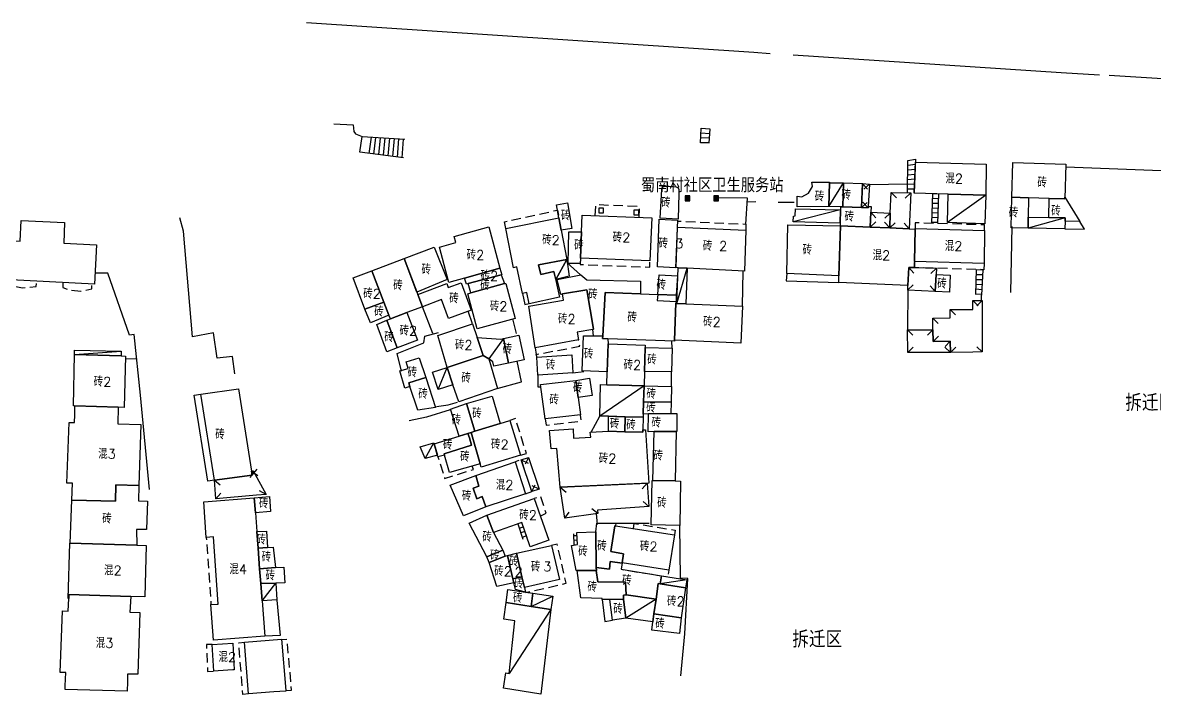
# Model space of a CAD drawing. Header units: millimetres. Extents: x 51 to 1261, y 60 to 1114.
# Drawn here: x 481.9 to 720, y 81.8 to 223.2 of the extents above; entities that cross this region are included whole.
import ezdxf

# ---------------------------------------------------------------- set-up
doc = ezdxf.new("R2010")
doc.units = ezdxf.units.MM
doc.linetypes.add('X5', pattern=[3, 2, -1])
doc.layers.add('JMD', color=6, linetype='Continuous')
doc.layers.get('0').off()
doc.styles.add('HZ', font='rs.shx', dxfattribs={"width": 0.8, "bigfont": 'hztxt.shx'})
doc.linetypes.add('443', pattern='A,9.4,[169,AAA.SHX,S=1,R=0,X=0,Y=0.15],0.6', length=10)
doc.linetypes.add('444', pattern='A,4.5,[145,AAA.SHX,S=1,R=0,X=0,Y=1],4.5,-0.5,[146,AAA.SHX,S=1,R=0,X=0,Y=0],-0.5', length=10)

# ---------------------------------------------------------------- blocks, each defined once
blk = doc.blocks.new('gc291')
blk.add_lwpolyline([(-0.5, -0.5), (0.5, -0.5), (0.5, 0.5), (-0.5, 0.5), (-0.5, -0.5)])
blk = doc.blocks.new('*U16')
at = {"linetype": 'Continuous'}
for points in [[(0, 0), (0.5, 0.5), (-0.5, 0.5)], [(0, 0), (-0.5, 0.5), (-0.5, -0.5)], [(0, 0), (-0.5, -0.5), (0.5, -0.5)], [(0, 0), (0.5, -0.5), (0.5, 0.5)]]:
    blk.add_solid(points, dxfattribs=at)
blk = doc.blocks.new('gc002')
blk.add_lwpolyline([(-0.5, -0.5), (0.5, -0.5), (0.5, 0.5), (-0.5, 0.5), (-0.5, -0.5)])
at = {"linetype": 'Continuous'}
blk.add_blockref('*U16', (0, 0), dxfattribs=at)

msp = doc.modelspace()

# ---------------------------------------------------------------- linework, layer by layer
at = {"layer": 'JMD', "color": 6, "linetype": '443', "flags": 128}
for points in [[(541.58, 223.22), (635.69, 216.98), (639.15, 216.75)], [(643.99, 216.43), (700.33, 212.72), (708.45, 212.22)], [(710.47, 212.14), (747.5, 209.82)], [(547.31, 201.94), (551.41, 201.69), (551.57, 200.3), (551.9, 199.8), (553.29, 199.23)], [(743.38, 191.16), (701.32, 192.76)], [(668.04, 189.22), (660, 189.06)], [(636.13, 185.46), (634.28, 185.42)], [(644.21, 185.36), (640.8, 185.38)], [(526.48, 149.29), (525.99, 152.9), (522.79, 152.57), (522.05, 157.9), (517.62, 157.08), (515.74, 179.3), (514.92, 182.09)], [(689.97, 180.33), (689.72, 166.43)], [(599.23, 170.11), (596.44, 172.65)], [(508.55, 124.97), (506.65, 144.77), (505.33, 157.54), (504.33, 157.4), (499.8, 170.5), (497.08, 170.48)], [(633.31, 163.53), (633.48, 170.93)], [(668.09, 166.99), (668.04, 158.52)], [(683.61, 164.78), (683.63, 165.87)], [(568.19, 157.75), (565.99, 163.41)], [(576.54, 159.79), (575.6, 162.48)], [(585.74, 157.79), (585, 160.88)], [(561.55, 149.86), (560.63, 153.59), (566.3, 155.84), (566.51, 157.24), (569.36, 157.99)], [(618.49, 154.72), (618.48, 156.18)], [(505.87, 152.34), (503.5, 152.43)], [(589.84, 153.43), (590.03, 152.76)], [(581.72, 146.21), (586.83, 147.62), (585.88, 151.97)], [(590.23, 149.02), (590.23, 146.55), (590.8, 146.53)], [(597.6, 149.51), (599.95, 149.79)], [(618.36, 146.59), (618.41, 149.69)], [(568.93, 142.43), (571.37, 142.78), (573.36, 143.3)], [(571.82, 141.72), (566.84, 140.14), (563.21, 139.36)], [(601.49, 137.03), (603.31, 140.4)], [(602.53, 119.86), (602.71, 117.59)], [(613.71, 117.81), (606.7, 117.81)], [(621.18, 94.55), (621.84, 106.21), (620.26, 106.25), (620.13, 117.34)], [(535.35, 101.66), (536.03, 94.2)], [(536.03, 94.2), (532.83, 94.06)], [(620.36, 85.73), (621.18, 94.55)]]:
    msp.add_lwpolyline(points, dxfattribs=at)
at = {"layer": 'JMD', "color": 6, "linetype": 'Continuous', "flags": 128}
for points in [[(624.5, 197.88), (624.64, 201)], [(624.64, 201), (626.45, 200.85)], [(626.45, 200.85), (626.26, 197.86)], [(552.8, 195.95), (553.29, 199.23)], [(553.29, 199.23), (562.26, 198.67)], [(554.78, 195.69), (555.23, 199.11)], [(555.77, 195.55), (556.2, 199.05)], [(556.77, 195.42), (557.17, 198.99)], [(557.76, 195.29), (558.13, 198.93)], [(558.75, 195.15), (559.1, 198.87)], [(559.74, 195.02), (560.07, 198.81)], [(560.73, 194.89), (561.04, 198.75)], [(561.72, 194.76), (562.01, 198.68)], [(624.5, 198), (626.27, 197.97)], [(624.55, 199), (626.33, 198.93)], [(624.6, 200), (626.39, 199.89)], [(561.99, 194.72), (552.8, 195.95)], [(668.01, 187.39), (668.12, 194.2)], [(668.1, 193.2), (669.68, 193.41)], [(668.12, 194.2), (669.73, 194.44)], [(669.73, 194.44), (669.42, 187.39)], [(668.07, 191.2), (669.59, 191.34)], [(668.08, 192.2), (669.64, 192.37)], [(659.75, 184.53), (659.73, 184.23), (658.37, 184.3), (658.56, 189.32), (660.01, 189.24), (659.75, 184.53)], [(658.56, 189.32), (659.63, 188.13)], [(660.01, 189.24), (658.82, 188.17)], [(668.02, 188.2), (669.46, 188.23)], [(668.04, 189.2), (669.5, 189.27)], [(668.05, 190.2), (669.55, 190.3)], [(668.39, 179.82), (664.28, 180), (664.41, 183.11), (664.59, 187.49), (668.7, 187.37), (668.39, 179.82)], [(664.59, 187.49), (665.68, 186.32)], [(668.7, 187.37), (667.53, 186.28)], [(673.18, 180.97), (673.38, 187.23)], [(673.35, 186.23), (674.53, 186.19)], [(673.38, 187.23), (674.57, 187.19)], [(674.57, 187.19), (674.32, 180.93)], [(658.37, 184.3), (659.55, 185.38)], [(659.73, 184.23), (658.66, 185.42)], [(673.28, 184.23), (674.45, 184.19)], [(673.32, 185.23), (674.49, 185.19)], [(664.41, 183.11), (664.28, 180), (660.18, 180.17), (660.31, 183.29), (664.41, 183.11)], [(660.18, 180.17), (661.36, 181.26)], [(660.31, 183.29), (661.39, 182.11)], [(664.28, 180), (663.19, 181.18)], [(664.41, 183.11), (663.23, 182.03)], [(664.28, 180), (665.45, 181.09)], [(668.39, 179.82), (667.31, 181.01)], [(673.18, 181.23), (674.33, 181.19)], [(673.22, 182.23), (674.37, 182.19)], [(673.25, 183.23), (674.41, 183.19)], [(669.5, 171.65), (674.12, 171.5), (674.05, 170.22), (673.85, 166.61), (668.09, 166.93), (668.08, 167.86), (668.29, 171.68), (669.5, 171.65)], [(668.29, 171.68), (669.37, 170.51)], [(674.12, 171.5), (672.94, 170.42)], [(682.4, 165.99), (682.53, 171.23)], [(682.5, 169.16), (683.77, 169.13)], [(682.53, 171.23), (683.85, 171.2)], [(682.53, 170.16), (683.81, 170.17)], [(683.85, 171.2), (683.63, 165.87)], [(668.03, 166.93), (669.22, 168)], [(673.85, 166.61), (672.79, 167.8)], [(682.43, 167.16), (683.68, 167.07)], [(682.47, 168.16), (683.72, 168.1)], [(677.05, 153.79), (677.03, 156.19), (673.44, 156.07), (673.39, 158.55), (673.34, 161.01), (677.03, 161.09), (677.01, 162.81), (681.78, 162.81), (681.78, 164.7), (683.77, 164.7), (683.71, 155.57), (683.76, 153.9), (681.76, 153.85), (677.05, 153.79)], [(681.78, 164.7), (682.91, 163.57)], [(682.4, 166.16), (683.64, 166.04)], [(683.77, 164.7), (682.63, 163.57)], [(677.01, 162.81), (678.14, 161.69)], [(673.34, 161.01), (674.49, 159.9)], [(677.05, 153.79), (668.07, 153.74), (668.04, 158.52), (673.39, 158.55), (673.44, 156.07), (677.03, 156.19), (677.05, 153.79)], [(668.04, 158.52), (669.18, 157.4)], [(673.39, 158.55), (672.27, 157.41)], [(673.44, 156.07), (674.54, 157.23)], [(668.07, 153.74), (669.2, 154.87)], [(677.05, 153.79), (675.91, 154.91)], [(677.03, 156.19), (675.92, 155.03)], [(677.05, 153.79), (678.17, 154.93)], [(683.76, 153.9), (682.6, 155)], [(590.52, 124.99), (588.99, 124.48), (586.78, 131.19), (588.31, 131.7), (590.52, 124.99)], [(586.78, 131.19), (588.21, 130.47)], [(588.31, 131.7), (587.59, 130.27)], [(522.2, 126.9), (530.15, 127.98), (530.03, 128.79), (530.37, 128.87), (533.1, 123.87), (531.09, 123.71), (522.54, 122.96), (522.2, 126.9)], [(530.37, 128.87), (529.72, 127.41)], [(530.03, 128.79), (531.36, 127.9)], [(530.15, 127.98), (531.19, 129.2)], [(522.2, 126.9), (523.45, 125.9)], [(594.96, 125.41), (613.29, 126.26), (613.64, 121.34), (602.79, 120.6), (602.9, 119.9), (595.92, 118.88), (594.96, 125.41)], [(613.29, 126.26), (612.23, 125.06)], [(522.54, 122.96), (523.57, 124.19)], [(533.1, 123.87), (531.69, 124.63)], [(588.99, 124.48), (589.71, 125.91)], [(590.52, 124.99), (589.09, 125.71)], [(594.96, 125.41), (596.19, 124.39)], [(613.64, 121.34), (612.43, 122.39)], [(595.92, 118.88), (596.87, 120.16)], [(602.9, 119.9), (601.61, 120.86)], [(586.91, 118.02), (586.02, 117.7)], [(586.02, 117.7), (587.11, 114.46)], [(587.22, 117.07), (586.34, 116.76)], [(587.99, 114.78), (586.91, 118.02)], [(587.54, 116.12), (586.66, 115.81)], [(587.86, 115.17), (586.97, 114.86)], [(597.77, 115.63), (597.84, 113.26)], [(597.78, 115.26), (598.48, 115.25)], [(597.81, 114.26), (598.54, 114.31)], [(598.59, 113.37), (598.46, 115.61)], [(597.84, 113.26), (598.59, 113.37)]]:
    msp.add_lwpolyline(points, dxfattribs=at)
for points in [[(684.49, 186.89), (676.56, 187.13), (669.42, 187.35), (669.7, 193.87), (684.59, 193.42)], [(701.1, 186.11), (697.8, 186.22), (693.52, 186.36), (689.95, 186.48), (690.2, 193.79), (701.34, 193.43)], [(619.93, 187.23), (619.79, 181.84), (616.01, 182.05), (616.31, 188.09), (616.37, 188.38), (616.47, 188.53), (616.64, 188.66), (617.09, 188.76), (617.85, 188.76), (619.38, 188.66), (619.58, 188.57), (619.75, 188.45), (619.88, 188.31), (619.95, 188.11), (619.95, 187.79)], [(651.6, 189.52), (651.47, 184.5), (644.83, 184.45), (644.83, 186.67), (645.78, 186.55), (647.23, 187.29), (648.02, 188.73), (647.93, 189.65), (651.6, 189.62)], [(654.55, 189.47), (654.45, 184.45), (653.98, 184.46), (651.47, 184.5), (651.6, 189.52)], [(658.56, 189.32), (658.37, 184.3), (654.45, 184.45), (654.55, 189.47)], [(684.49, 186.89), (684.31, 180.88), (676.41, 181.12), (676.56, 187.13)], [(693.52, 186.36), (693.45, 182.25), (693.41, 179.96), (689.85, 180.01), (689.95, 186.48)], [(701.17, 181.41), (701.18, 182.13), (697.74, 182.19), (697.8, 186.22), (701.1, 186.11), (701.14, 186.46), (704.31, 181.36)], [(595.15, 179.53), (594.69, 182.11), (594.21, 184.87), (596.5, 185.26), (597.42, 179.91)], [(653.89, 183.79), (653.82, 181.02), (643.96, 181.28), (644.02, 182.49), (644.41, 182.51), (644.43, 184.05)], [(660.31, 183.29), (660.18, 180.17), (653.9, 180.44), (653.98, 184.46), (654.45, 184.45), (658.37, 184.3), (659.73, 184.23), (659.75, 184.53), (660.36, 184.48)], [(490.67, 181.12), (490.52, 176.78), (497.42, 176.43), (496.96, 168.19), (457.69, 170.17), (458.1, 178.42), (481.36, 177.23), (481.58, 181.58)], [(595.15, 179.53), (596.33, 173.34), (590.41, 172.21), (590.91, 170.21), (593.6, 170.81), (594.79, 165.44), (588.46, 163.99), (587.95, 166.39), (587.03, 166.19), (585.86, 171.78), (585.16, 171.63), (583.52, 179.85), (594.69, 182.11)], [(599.23, 173.6), (599.44, 179.15), (599.58, 182.68), (614.21, 182.1), (613.85, 173.05)], [(619.61, 181.6), (619.22, 171.6), (615.4, 171.82), (615.79, 181.82)], [(697.74, 182.19), (701.18, 182.13), (701.17, 181.41), (701.15, 179.83), (693.41, 179.96), (693.45, 182.25)], [(582.27, 171.52), (574.84, 169.44), (571.53, 168.51), (569.56, 175.93), (573.01, 176.9), (572.66, 178.21), (579.96, 180.26)], [(599.44, 179.15), (599.23, 173.6), (599.19, 172.49), (596.67, 172.53), (596.77, 179.2)], [(621.68, 171.52), (619.81, 171.62), (619.36, 171.64), (619.65, 180.15), (633.99, 179.51), (633.72, 170.87)], [(653.9, 180.44), (653.61, 169.89), (642.64, 170.42), (642.86, 180.68)], [(660.18, 180.17), (664.28, 180), (668.39, 179.82), (669.63, 179.77), (669.52, 172.95), (669.5, 171.65), (668.29, 171.68), (668.08, 167.86), (653.57, 168.49), (653.61, 169.89), (653.9, 180.44)], [(669.52, 172.95), (669.63, 179.77), (669.63, 179.88), (684.24, 179.43), (684.14, 172.5)], [(562.14, 173.54), (568.45, 175.93), (571.16, 169.13), (564.83, 166.45)], [(562.14, 173.54), (565.97, 163.4), (562.72, 162.17), (559.25, 160.85), (558.93, 161.66), (557.87, 164.39), (555.31, 170.95), (562.14, 173.54)], [(582.57, 170.12), (575.62, 168.27), (575.22, 168.16), (574.84, 169.44), (582.27, 171.52), (582.65, 170.14)], [(594.01, 169.15), (593.65, 170.82), (593.6, 170.81), (590.91, 170.21), (590.41, 172.21), (596.33, 173.34)], [(594.01, 169.15), (596.33, 173.34), (596.88, 169.81)], [(621.68, 171.52), (621.36, 164.04), (619.49, 164.12), (619.81, 171.62)], [(557.87, 164.39), (553.84, 162.88), (551.37, 169.48), (555.31, 170.95)], [(583.25, 168.27), (576.13, 166.32), (575.62, 168.27), (582.57, 170.12)], [(611.83, 166.14), (604.39, 166.44), (603.91, 157.24), (601.97, 157.26), (601.85, 158.65), (601.95, 158.67), (600.54, 166.99), (595.44, 166.09), (595.1, 166.01), (594.3, 169.12), (599.29, 170.09), (600.56, 169.06), (611.88, 168.76)], [(615.47, 166), (615.75, 170.15), (619.66, 169.88), (619.39, 165.86)], [(673.85, 166.61), (674.05, 170.22), (677.03, 170.03), (676.83, 166.45)], [(565.97, 163.4), (565, 166.01), (571.09, 168.28), (571.4, 167.44), (574.1, 168.44), (576.24, 162.71), (571.47, 160.94), (570, 164.9)], [(576.13, 166.32), (583.25, 168.27), (583.5, 168.33), (585.51, 160.93), (577.52, 158.75), (575.5, 166.15)], [(601.85, 158.65), (598.53, 158.06), (598.79, 156.46), (589.69, 154.75), (588.38, 163.53), (595.66, 164.81), (595.44, 166.09), (600.54, 166.99), (601.95, 158.67)], [(558.93, 161.66), (555.08, 160.03), (553.84, 162.88), (557.87, 164.39)], [(611.83, 166.14), (615.47, 166), (615.37, 164.7), (619.33, 164.54), (619.32, 164.13), (619, 156.34), (618.99, 156.16), (604.99, 156.67), (603.88, 156.71), (603.91, 157.24), (604.39, 166.44)], [(560.68, 154.77), (558.48, 160.56), (559.25, 160.85), (562.72, 162.17), (564.92, 156.37)], [(619.49, 164.12), (621.36, 164.04), (633.31, 163.53), (632.99, 155.74), (619, 156.34), (619.32, 164.13)], [(560.68, 154.77), (558.51, 153.95), (556.41, 159.66), (558.48, 160.56)], [(577.49, 156.92), (578.75, 153.16), (571.15, 150.62), (569.2, 157.33), (576.54, 159.79)], [(584.09, 151.55), (583.02, 156.71), (586.27, 157.42), (587.35, 152.23)], [(603.91, 157.24), (603.88, 156.71), (604.99, 156.67), (605.03, 155.57), (604.85, 149.73), (599.61, 149.9), (599.84, 157.26), (601.97, 157.26)], [(583.02, 156.71), (584.09, 151.55), (581.02, 150.87), (580.82, 151.82), (579.94, 152.44), (578.75, 153.16), (577.49, 156.92), (582.44, 156.58)], [(612.85, 154.83), (612.7, 149.78), (612.61, 146.76), (604.76, 146.99), (604.85, 149.73), (605.03, 155.57), (612.86, 155.35)], [(612.7, 149.78), (612.85, 154.83), (618.49, 154.72), (618.41, 149.69)], [(502.56, 153.06), (503.51, 153.03), (503.24, 142.23), (501.93, 142.27), (492.85, 142.58), (492.85, 142.51), (492.55, 142.52), (492.74, 153.34)], [(502.56, 153.06), (492.74, 153.34), (492.75, 154.3), (502.6, 154.03)], [(566.71, 148.54), (563.11, 147.36), (563.35, 146.63), (562.29, 146.3), (561.22, 149.89), (562.97, 150.41), (562.55, 151.8), (565.29, 152.65)], [(579.94, 152.44), (581.8, 146.17), (573.64, 143.37), (572.4, 146.99), (571.15, 150.62), (578.75, 153.16)], [(597.6, 149.51), (590.23, 149.02), (590.03, 152.76), (597.4, 153.25)], [(572.4, 146.99), (569.29, 145.97), (568.09, 149.62), (571.15, 150.62)], [(563.35, 146.63), (563.11, 147.36), (566.71, 148.54), (568.69, 142.2), (564.99, 141.62)], [(598.75, 144.27), (599.25, 140.63), (591.83, 139.79), (590.83, 147.04), (598.25, 147.88)], [(598.75, 144.27), (598.25, 147.88), (601.11, 148.35), (601.69, 144.75)], [(530.03, 128.79), (530.15, 127.98), (522.2, 126.9), (519.33, 145.03), (527.28, 146.12)], [(604.76, 146.99), (612.61, 146.76), (612.52, 143.4), (612.44, 140.82), (612.42, 140.14), (608.65, 140.25), (605.11, 140.35), (603.31, 140.4), (603.43, 147.02)], [(618.32, 143.3), (612.52, 143.4), (612.61, 146.76), (618.36, 146.59)], [(576.97, 137.19), (576.23, 136.96), (575.51, 136.74), (573.73, 136.19), (571.85, 141.88), (575.27, 143.01)], [(582.33, 138.86), (576.97, 137.19), (575.27, 143.01), (580.65, 144.59)], [(618.32, 143.3), (618.27, 140.9), (613.57, 140.84), (612.44, 140.82), (612.52, 143.4)], [(501.93, 142.27), (501.89, 138.74), (506.73, 138.62), (506.32, 125.79), (501.5, 125.92), (501.4, 122.46), (492.23, 122.71), (492.36, 126.25), (491.19, 126.28), (491.66, 139.07), (492.79, 139.04), (492.82, 140.66), (492.85, 142.51), (492.85, 142.58)], [(619.34, 137.17), (614.74, 137.11), (613.47, 137.09), (613.57, 140.84), (618.27, 140.9), (619.47, 140.91), (619.52, 137.17)], [(578.12, 130.35), (576.23, 136.94), (576.23, 136.96), (576.97, 137.19), (582.33, 138.86), (584.33, 139.49), (586.61, 132.16), (578.32, 129.66)], [(608.65, 140.25), (608.56, 137.09), (605.14, 137.19), (605.11, 140.35)], [(612.42, 140.14), (612.35, 137.49), (612.33, 136.98), (608.56, 137.09), (608.65, 140.25)], [(570.61, 132.18), (569.24, 131.82), (568.44, 134.55), (573.73, 136.19), (575.51, 136.74), (575.86, 135.79), (576.31, 134.24), (570.55, 132.41)], [(578.12, 130.35), (571.66, 128.49), (570.61, 132.18), (570.55, 132.41), (576.31, 134.24), (575.86, 135.79), (575.51, 136.74), (576.23, 136.94)], [(605.14, 137.19), (608.56, 137.09), (612.33, 136.98), (612.35, 137.49), (612.88, 137.51), (613.58, 126.28), (594.96, 125.41), (594.26, 133.59), (593.05, 133.53), (592.74, 137.39), (597.67, 137.68), (597.77, 135.74), (601.4, 135.92), (601.26, 137.02)], [(619.13, 126.73), (614.44, 126.85), (614.74, 137.11), (619.34, 137.17)], [(568.44, 134.55), (569.12, 132.19), (566.53, 131.45), (565.48, 133.95), (568.38, 134.78)], [(579.34, 121.28), (578.56, 123.45), (577.4, 122.98), (576.68, 125.25), (577.85, 125.62), (577.19, 127.9), (585.46, 130.74), (587.66, 124.04)], [(579.34, 121.28), (574.61, 119.39), (571.8, 125.86), (577.19, 127.9), (577.85, 125.62), (576.68, 125.25), (577.4, 122.98), (578.56, 123.45)], [(614.44, 126.85), (619.13, 126.73), (620.3, 126.7), (620.13, 117.34), (614.11, 117.5), (614.29, 126.85)], [(506.32, 125.79), (506.26, 122.55), (508.13, 122.5), (507.89, 116.48), (505.84, 116.54), (505.91, 113.24), (491.86, 113.63), (492.23, 122.71), (501.4, 122.46), (501.5, 125.92)], [(530.82, 120.03), (531.12, 116.1), (531.4, 112.58), (531.73, 108.23), (531.97, 105.15), (532.25, 101.51), (532.83, 94.06), (521.99, 93.22), (521.47, 100.72), (522.97, 100.82), (522, 114.96), (520.5, 114.86), (519.99, 122.34), (530.58, 123.16)], [(530.82, 120.03), (530.58, 123.16), (533.77, 123.43), (534.04, 120.3)], [(580.96, 115.91), (579.49, 119.52), (589.47, 123.01), (592.54, 114.25), (588.63, 112.87), (586.91, 118.02)], [(580.96, 115.91), (582.9, 112.14), (579.54, 110.79), (575.79, 117.84), (579.49, 119.52)], [(606.58, 117.3), (606.44, 117.32), (605.62, 111.87), (608.27, 111.42), (607.97, 109.52), (607.99, 109.52), (607.97, 109.44), (605.5, 109.76), (605.3, 108.18), (602.56, 108.53), (602.45, 116.01), (602.69, 117.84), (606.64, 117.85)], [(606.58, 117.3), (619.02, 115.36), (617.85, 107.92), (607.99, 109.52), (607.97, 109.52), (608.27, 111.42), (605.62, 111.87), (606.44, 117.32)], [(533.4, 112.74), (531.4, 112.58), (531.12, 116.1), (533.14, 116.16)], [(602.56, 108.53), (602.57, 107.89), (602.54, 107.89), (598.53, 107.85), (598.33, 107.85), (597.32, 113.18), (598.59, 113.37), (598.45, 115.89), (602.45, 116.01)], [(491.86, 113.63), (505.91, 113.24), (507.86, 113.18), (507.6, 102.36), (504.62, 102.44), (491.6, 102.81), (491.56, 101.97), (491.41, 101.97), (491.8, 113.63)], [(535.06, 108.49), (531.73, 108.23), (531.4, 112.58), (533.4, 112.74), (534.57, 112.82)], [(583.39, 110.92), (580.03, 109.57), (579.54, 110.79), (582.9, 112.14)], [(587.44, 104.28), (586.91, 106.57), (585.76, 111.5), (593.12, 113.18), (594.8, 105.96)], [(585.01, 106.14), (585.21, 105.28), (581.64, 104.55), (580.03, 109.57), (583.39, 110.92), (583.86, 111.07)], [(586.91, 106.57), (585.01, 106.14), (583.86, 111.07), (585.76, 111.5)], [(607.97, 109.44), (607.76, 108.14), (616.24, 106.76), (615.97, 105.07), (615.59, 105.12), (615.12, 101.84), (608.82, 102.73), (608.71, 105.4), (602.9, 105.49), (602.54, 107.89), (602.57, 107.89), (602.56, 108.53), (605.3, 108.18), (605.5, 109.76)], [(535.14, 105.24), (531.97, 105.15), (531.73, 108.23), (535.06, 108.49), (536.79, 108.62), (537.03, 105.3)], [(608.82, 102.73), (608.28, 102.69), (608.3, 101.84), (605.39, 101.79), (603.78, 101.76), (603.76, 101.97), (599.3, 102.1), (598.53, 107.85), (602.54, 107.89), (602.9, 105.49), (608.71, 105.4)], [(532.25, 101.51), (531.97, 105.15), (535.14, 105.24), (535.35, 101.7)], [(587.44, 104.28), (587.66, 103.35), (585.53, 103.91), (585.21, 105.28), (585.01, 106.14), (586.91, 106.57)], [(615.97, 105.07), (621.33, 104.26), (620.43, 97.92), (614.69, 98.73), (615.12, 101.84), (615.59, 105.12)], [(621.33, 104.26), (615.97, 105.07), (616.24, 106.76), (617.64, 106.54), (621.58, 105.95)], [(504.62, 102.44), (504.44, 99.14), (506.53, 99.04), (506.12, 86.03), (503.93, 86.09), (503.89, 84.2), (503.86, 82.79), (503.86, 82.49), (490.78, 82.86), (490.81, 83.6), (490.94, 86.38), (489.79, 86.41), (490.27, 99.38), (491.43, 99.3), (491.56, 101.97), (491.6, 102.81)], [(587.66, 103.35), (589.2, 103.12), (588.82, 100.32), (583.57, 101.12), (583.96, 103.91)], [(593.02, 99.68), (588.82, 100.32), (589.2, 103.12), (593.4, 102.48)], [(615.12, 101.84), (614.69, 98.73), (614.45, 97.06), (608.79, 97.86), (608.3, 101.84), (608.28, 102.69), (608.82, 102.73)], [(588.82, 100.32), (593.02, 99.68), (590.87, 81.88), (583.03, 83.08), (583.49, 86.33), (584.21, 86.22), (585.42, 97.3), (583.09, 97.66), (583.57, 101.12)], [(608.79, 97.86), (605.95, 97.4), (605.39, 101.79), (608.3, 101.84)], [(620.43, 97.92), (620.05, 94.63), (614.25, 95.31), (614.45, 97.06), (614.69, 98.73)], [(537.25, 82.6), (537.26, 82.51), (534.74, 82.31), (529.4, 81.9), (528.52, 92.79), (536.32, 93.45)], [(526.07, 86.95), (522.99, 86.76), (522.09, 86.7), (521.73, 92.34), (526.08, 92.61), (526.35, 86.97)]]:
    msp.add_lwpolyline(points, close=True, dxfattribs=at)
at = {"layer": 'JMD', "color": 6}
for points in [[(651.47, 184.5), (654.55, 189.47)], [(684.49, 186.89), (676.41, 181.12)], [(653.89, 183.79), (643.96, 181.28)], [(701.18, 182.13), (693.41, 179.96)], [(701.15, 179.83), (705.29, 179.77), (704.31, 181.36)], [(594.01, 169.15), (596.33, 173.34)], [(619.49, 164.12), (621.68, 171.54)], [(642.64, 170.42), (642.53, 168.89), (653.57, 168.49), (653.61, 169.89)], [(587.03, 166.19), (587.49, 163.85), (588.44, 164.07)], [(615.47, 166), (619.39, 165.86), (619.33, 164.54)], [(583.02, 156.71), (579.94, 152.44)], [(492.74, 153.34), (502.6, 154.03)], [(569.29, 145.97), (571.15, 150.62)], [(612.61, 146.76), (603.31, 140.4)], [(522.2, 126.9), (520.82, 126.67), (517.95, 144.78), (519.33, 145.03)], [(566.53, 131.45), (568.38, 134.78)], [(532.25, 101.51), (535.14, 105.24)], [(621.58, 105.95), (615.97, 105.07)], [(588.82, 100.32), (593.4, 102.48)], [(605.38, 101.79), (603.78, 101.76), (604.35, 97.15), (605.95, 97.4)], [(615.12, 101.84), (608.79, 97.86)], [(593.02, 99.68), (584.21, 86.22)]]:
    msp.add_lwpolyline(points, dxfattribs=at)
at = {"layer": 'JMD', "color": 6, "linetype": '444', "flags": 128}
msp.add_lwpolyline([(634.04, 180.8), (634.34, 186.24), (628.07, 186.33)], dxfattribs=at)
at = {"layer": 'JMD', "color": 6, "linetype": 'X5', "flags": 128}
for points in [[(583.52, 179.85), (583.24, 181.28), (594.4, 183.76), (594.69, 182.11)], [(602.33, 182.57), (602.51, 184.93), (611.61, 184.56), (611.53, 182.21)], [(619.65, 180.15), (619.7, 181.45), (634.04, 180.8), (633.99, 179.51)], [(684.24, 179.43), (684.26, 180.63), (669.65, 181.08), (669.63, 179.88)], [(599.22, 173.6), (599.17, 172.3), (613.8, 171.75), (613.85, 173.05)], [(684.14, 172.5), (684.12, 171.2), (669.5, 171.65), (669.52, 172.95)], [(478.57, 169.11), (478.52, 168.07), (478.98, 167.91), (481.83, 167.39), (484.72, 167.66), (484.87, 168.8)], [(490.35, 168.52), (490.33, 167.47), (491.72, 166.91), (494.09, 166.66), (496.41, 167.2), (496.46, 168.21)], [(589.69, 154.75), (589.9, 153.36), (599.06, 155.08), (598.79, 156.46)], [(591.83, 139.79), (592.01, 138.5), (599.43, 139.34), (599.26, 140.61)], [(586.61, 132.16), (587.85, 132.53), (585.57, 139.87), (584.33, 139.49)], [(570.61, 132.18), (569.24, 131.82), (570.65, 127.28), (576.7, 129.17), (576.47, 129.87)], [(587.66, 124.04), (588.99, 124.48), (586.78, 131.19), (585.46, 130.74)], [(590.76, 119.33), (591.99, 119.93), (590.84, 123.49), (589.47, 123.01)], [(610.38, 116.71), (610.54, 117.79), (619.17, 116.36), (619.02, 115.36)], [(522, 114.96), (520.5, 114.86), (521.47, 100.72), (522.97, 100.82)], [(587.44, 104.28), (587.69, 103.23), (596.23, 105.19), (594.31, 113.45), (593.12, 113.18)], [(607.99, 109.52), (607.76, 108.14), (617.64, 106.54), (617.87, 107.92)], [(537.25, 82.6), (538.45, 82.69), (537.5, 93.39), (536.34, 93.26)], [(521.73, 92.34), (520.54, 92.29), (520.77, 86.65), (522.09, 86.7)], [(529.4, 81.9), (528.2, 81.81), (527.33, 92.65), (528.52, 92.79)]]:
    msp.add_lwpolyline(points, dxfattribs=at)

# ---------------------------------------------------------------- block references
at = {"layer": 'JMD', "color": 6}
for name, p in [('gc002', (621.75, 186.22)), ('gc002', (627.79, 186.23)), ('gc291', (603.59, 183.67)), ('gc291', (610.97, 183.25))]:
    msp.add_blockref(name, p, dxfattribs=at)

# ---------------------------------------------------------------- texts
at = {"layer": 'JMD', "color": 6, "style": 'HZ'}
for s, height, p in [('蜀南村社区卫生服务站', 3, (611.95, 187.5)), ('混2', 2, (675.99, 189.37)), ('砖', 2, (695.36, 188.54)), ('砖', 2, (654.13, 185.89)), ('砖', 2, (616.18, 184.28)), ('砖', 2, (648.51, 185.59)), ('砖', 2, (595.11, 181.58)), ('砖', 2, (654.77, 181.35)), ('砖', 2, (689.33, 182.2)), ('砖', 2, (698.28, 182.57)), ('砖2', 2, (591.16, 176.41)), ('砖2', 2, (606, 176.97)), ('砖', 2, (597.88, 175.35)), ('砖', 2, (615.65, 175.71)), ('3', 2, (619.17, 175.71)), ('砖', 2, (624.95, 175.18)), ('2', 2, (628.39, 175.19)), ('砖', 2, (645.95, 174.36)), ('混2', 2, (675.87, 175.17)), ('砖2', 2, (575.27, 173.3)), ('混2', 2, (660.68, 173.22)), ('砖', 2, (565.78, 170.22)), ('砖', 2, (559.82, 166.89)), ('砖', 2, (578.12, 166.96)), ('砖2', 2, (578.2, 168.88)), ('砖', 2, (615.2, 166.97)), ('砖', 2, (674.28, 167.23)), ('砖2', 2, (553.52, 165.14)), ('砖', 2, (600.84, 164.97)), ('砖', 2, (571.61, 164.13)), ('砖2', 2, (580.15, 162.49)), ('砖', 2, (555.82, 161.36)), ('砖2', 2, (594.49, 159.82)), ('砖', 2, (609.1, 160.14)), ('砖2', 2, (561.15, 157.34)), ('砖2', 2, (625.03, 159.2)), ('砖', 2, (557.96, 155.99)), ('砖2', 2, (572.81, 154.35)), ('砖', 2, (582.83, 153.48)), ('砖', 2, (599.96, 152.47)), ('砖', 2, (613.28, 151.26)), ('砖', 2, (562.85, 148.58)), ('砖', 2, (591.97, 150.14)), ('砖2', 2, (608.29, 150.13)), ('砖2', 2, (496.8, 146.6)), ('砖', 2, (574.17, 147.39)), ('砖', 2, (565.11, 144.02)), ('砖', 2, (597.63, 145.34)), ('砖', 2, (613.1, 144.01)), ('拆迁区', 3.5, (713.85, 141.44)), ('砖', 2, (592.69, 142.84)), ('砖', 2, (613.04, 141.15)), ('砖', 2, (572.1, 138.58)), ('砖', 2, (576.45, 139.91)), ('砖', 2, (605.4, 137.75)), ('砖', 2, (608.86, 137.5)), ('砖', 2, (614.16, 137.99)), ('砖', 2, (522.39, 135.51)), ('混3', 2, (497.75, 131.43)), ('砖', 2, (570.28, 133.33)), ('砖2', 2, (580.4, 133.4)), ('砖', 2, (573.89, 130.8)), ('砖2', 2, (603.07, 130.44)), ('砖', 2, (614.57, 131.04)), ('混2', 2, (581.42, 124.9)), ('砖', 2, (574.25, 122.53)), ('砖', 2, (531.58, 120.98)), ('砖', 2, (615.36, 121.1)), ('砖', 2, (498.6, 117.77)), ('砖2', 2, (586.35, 118.53)), ('砖', 2, (531.05, 113.37)), ('砖', 2, (578.59, 113.94)), ('砖', 2, (580.19, 110.07)), ('砖', 2, (598.74, 110.91)), ('砖', 2, (602.74, 112)), ('砖2', 2, (611.73, 111.93)), ('砖', 2, (532.15, 109.69)), ('砖', 2, (584.21, 108.75)), ('砖', 2, (588.79, 107.64)), ('3', 2, (591.4, 107.73)), ('混2', 2, (498.99, 106.88)), ('混4', 2, (525.36, 107.12)), ('砖', 2, (532.98, 105.81)), ('砖2', 2, (581.08, 106.71)), ('2', 2, (585.38, 106.56)), ('砖', 2, (585.24, 104.11)), ('砖', 2, (600.69, 103.38)), ('砖', 2, (608, 104.76)), ('砖', 2, (585.03, 101.08)), ('砖2', 2, (617.42, 100.38)), ('砖', 2, (606.14, 98.79)), ('砖', 2, (614.98, 95.65)), ('拆迁区', 3.5, (643.79, 91.65)), ('混3', 2, (497.25, 91.61)), ('混2', 2, (523.05, 88.65))]:
    msp.add_text(s, height=height, dxfattribs=at).set_placement(p)

doc.saveas('drawing.dxf')
